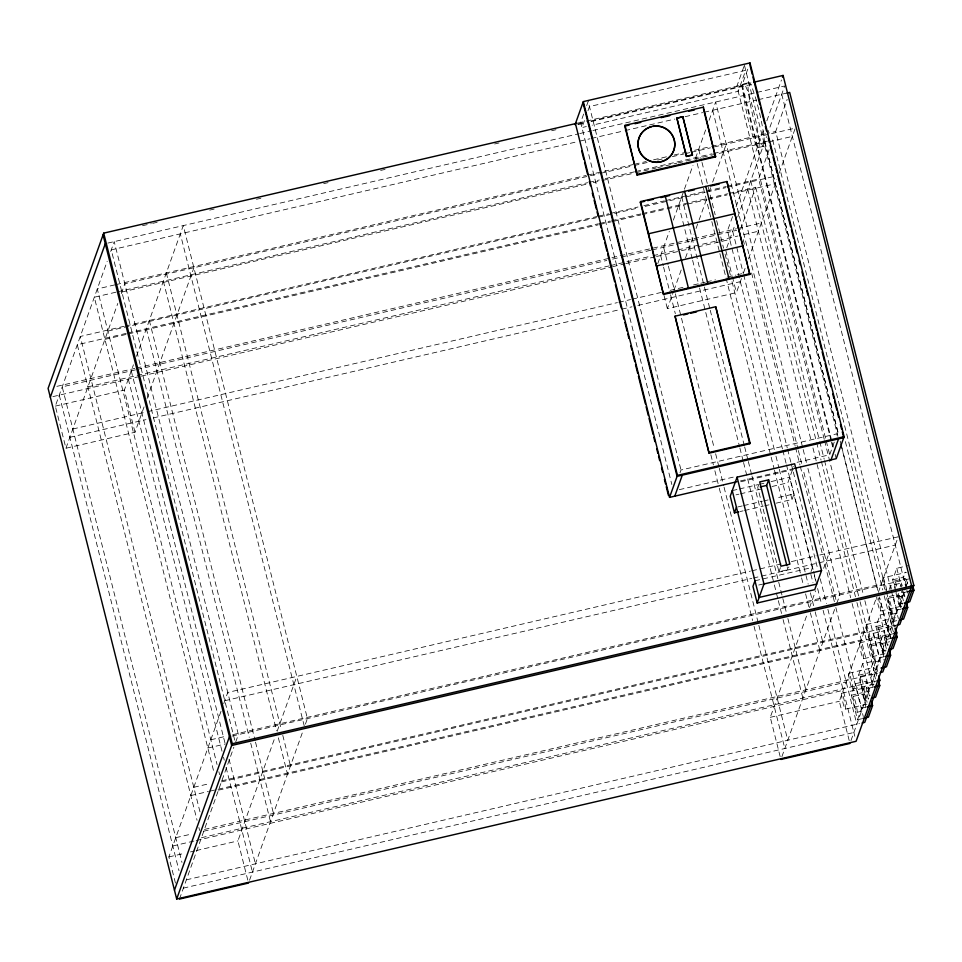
<?xml version="1.0" encoding="UTF-8"?>
<svg xmlns="http://www.w3.org/2000/svg" width="962" height="962" viewBox="0 0 962 962"><rect width="100%" height="100%" fill="white"/><g stroke="black" fill="none" stroke-linecap="round" stroke-linejoin="round"><path stroke-width="0.72" stroke-dasharray="4.81 3.61" d="M144.047 406.914L134.993 432.227L65.945 448.256L55.327 406.108L107.179 261.303M110.69 251.479L114.225 241.618L238.372 734.583L235.413 742.856L111.267 249.892L578.246 141.486M65.945 448.256L117.785 303.451M121.308 293.602L124.832 283.766L599.146 173.665M134.993 432.227L124.375 390.079L133.441 364.778M136.46 356.337L183.273 225.589L307.419 718.554L304.461 726.827L180.315 233.862M147.066 398.484L193.891 267.737M175.445 883.092L168.867 856.938L221.212 710.726M223.737 703.691L227.754 692.448L750.372 571.127M179.473 899.085L233.838 747.246M247.787 880.146L237.915 840.908L275.156 736.868M277.176 731.252L296.813 676.418M249.531 880.242L302.886 731.216M583.657 114.021L580.651 122.427L671.837 484.535M586.664 105.616L588.167 101.407L681.649 472.582M584.451 120.575L581.95 127.573L586.327 126.551M587.962 110.762L589.465 106.566L745.706 70.298L738.191 91.306L592.171 125.204M657.755 263.684L669.324 231.349M673.352 220.106L683.922 190.584M684.427 189.177L692.989 165.272M695.502 158.249L706.072 128.716M709.102 120.286L715.644 102.008L802.801 448.1M743.915 66.546L736.892 86.147L825.889 439.538M831.108 440.788L741.75 85.955L748.628 66.739M741.437 278.559L736.411 292.616L667.351 308.646L673.4 291.775M673.905 290.368L681.95 267.869M685.473 258.032L694.035 234.127M696.055 228.511L698.568 221.476M699.073 220.07L707.13 197.571M709.643 190.548L710.653 187.734M712.662 182.107L726.25 144.156M732.539 216.606L727.5 230.688L782.455 448.905M736.074 206.746L763.804 129.269M766.834 120.827L781.457 79.978M726.803 247.655L735.196 224.206M737.794 216.967L766.57 136.592M740.62 229.389L755.711 187.253L728.739 193.518M824.218 439.285L758.669 178.98L769.155 149.699M891.04 589.538L775.685 131.469L787.169 99.387M743.458 272.931L745.466 267.304M748.484 258.874L776.875 179.581M779.196 173.112L795.297 128.126L711.856 147.487M679.99 472.811L681 470.009L837.241 433.742L836.231 436.544M758.717 484.716L757.719 487.506L778.955 571.789L787.878 569.708L788.876 566.931M776.178 503.162L792.015 499.494L787.818 482.828L793.674 466.474M792.015 499.494L794.011 493.915L775.3 498.256M778.955 571.789L780.447 567.604M834.234 442.135L829.713 454.749L796.127 462.542M811.026 571.596L812.517 567.412L762.157 579.112M780.158 756.565L770.273 717.327L807.527 613.287M809.547 607.659L815.584 590.788M823.64 568.302L829.172 552.837M781.902 756.661L835.256 607.635M849.206 740.536L839.333 701.298L876.574 597.258M878.318 592.4L898.219 536.808L817.712 555.495M861.615 718.782L857.515 719.732L851.346 695.237L855.483 683.693L866.401 681.156L870.033 695.562M858.513 675.228L862.649 663.684L873.568 661.147L869.432 672.691L858.513 675.228L864.682 699.723L868.782 698.773M876.827 674.121L869.395 644.829L873.532 633.285L884.451 630.747L888.07 645.165M886.206 650.096L882.106 651.046L875.937 626.551L880.074 615.007L890.992 612.469L894.624 626.887M889.237 589.417L890.608 585.569L901.526 583.032L902.26 585.918M895.586 591.329L892.676 579.797L896.812 568.253L907.731 565.716M865.896 707.106L862.265 692.7L866.401 681.156M883.946 656.709L880.314 642.291L884.451 630.747M890.487 638.431L886.856 624.013L890.992 612.469M900.155 586.88L901.526 583.032M906.505 588.792L903.595 577.26L905.434 572.137M857.515 719.732L861.651 708.188L855.483 683.693M864.682 699.723L868.818 688.179L862.649 663.684M873.532 633.285L879.701 657.78L875.564 669.324L879.665 668.374M882.106 651.046L886.242 639.514L880.074 615.007M896.74 620.67L892.652 621.62L896.788 610.076L892.796 594.215M902.945 603.354L898.845 604.304L902.981 592.76L901.899 588.431M850.949 740.632L905.374 588.612M905.879 587.217L908.344 580.327M743.927 83.814L749.145 82.6M578.042 123.028L750.949 82.888M577.994 123.966L585.305 122.27M591.149 120.911L741.75 85.955M142.52 225.721L151.287 223.677M152.742 223.34L157.131 222.318M209.728 210.113L214.117 209.091M256.481 199.266L260.87 198.244M323.689 183.658L328.078 182.636M380.675 170.43L385.053 169.408M494.636 143.975L499.025 142.953M551.623 130.748L556 129.726M577.921 124.639L585.221 122.944M591.065 121.597L753.246 83.947M107.84 243.097L578.679 133.802M579.749 133.562L591.45 130.832M592.917 130.495L784.691 85.979L767.748 133.309L775.685 131.469M579.713 141.149L589.959 138.768M591.426 138.432L623.629 130.952M625.096 130.616L674.867 119.06M685.112 116.679L702.681 112.602M704.136 112.265L756.841 100.036M758.309 99.687L787.024 93.025M114.839 284.872L97.282 288.949L217.039 764.477M115.981 284.608L586.219 175.445M587.686 175.108L633.068 164.574M634.535 164.237L646.236 161.508M653.559 159.812L666.738 156.758M674.049 155.062L688.696 151.659M694.552 150.3L710.653 146.561M711.639 146.332L766.305 133.646M600.601 173.316L632.816 165.849M634.271 165.5L647.45 162.446M657.695 160.065L662.084 159.043M672.33 156.674L684.042 153.944M685.509 153.607L689.898 152.585M691.365 152.249L710.401 147.835M115.897 292.207L94.312 297.222L214.069 772.751M117.328 291.883L587.65 182.696M589.117 182.359L599.362 179.978M605.218 178.619L634.499 171.825M635.954 171.489L712.084 153.812M713.551 153.475L770.009 140.548M121.873 292.039L587.397 183.97M593.253 182.612L600.565 180.916M602.032 180.567L634.235 173.1M635.702 172.751L656.204 168.001M657.659 167.665L676.695 163.239M678.162 162.903L767.46 142.172M768.915 141.835L792.339 136.4M758.044 147.583A32.804 3.595 76.9 0 0 751.069 101.647A32.804 3.595 76.9 0 0 743.842 97.859A32.804 3.595 76.9 0 0 758.044 147.583L763.251 146.368A32.804 3.595 76.9 0 0 756.288 100.445A32.804 3.595 76.9 0 0 749.049 96.645A32.804 3.595 76.9 0 0 763.251 146.368M124.182 326.274L80.267 336.472L200.024 812M125.649 325.938L597.017 216.51M598.484 216.173L608.73 213.792M610.197 213.456L638.01 206.998M643.867 205.64L664.357 200.878M665.824 200.541L726.274 186.508M727.308 186.267L758.669 178.98M107.888 331.084L596.837 217.592M598.292 217.244L639.285 207.732M645.141 206.373L705.158 192.436M706.625 192.099L725.661 187.686M727.116 187.35L775.432 176.13M126.214 333.381L77.297 344.745L197.054 820.273M127.645 333.056L598.448 223.761M599.915 223.424L610.161 221.044M611.628 220.707L640.908 213.913M642.363 213.564L665.788 208.129M667.255 207.792L727.633 193.771M104.93 339.358L126.888 334.271M128.355 333.922L598.268 224.843M599.723 224.507L611.435 221.789M612.902 221.44L640.716 214.983M642.183 214.646L665.608 209.211M667.063 208.874L686.098 204.449M687.565 204.112L706.589 199.699M708.056 199.35L727.092 194.937M732.948 193.578L775.396 183.718M56.866 386.363L134.788 368.41M136.255 368.073L736.459 228.752M737.926 228.403L761.339 222.968M135.414 369.877L62.217 386.868L181.974 862.397M136.869 369.54L606.781 260.461M612.638 259.103L619.961 257.395M621.428 257.058L650.709 250.264M652.164 249.928L675.589 244.492M676.575 244.252L736.651 230.315M87.915 386.88L609.066 265.909M610.521 265.56L651.514 256.048M652.982 255.712L676.406 250.276M677.861 249.928L717.387 240.753M718.854 240.416L737.89 236.003M743.746 234.644L758.381 231.241M52.874 396.633L139.767 376.455M141.234 376.118L611.375 266.979M612.614 266.69L624.518 263.925M625.781 263.636L655.206 256.806M656.529 256.493L680.038 251.034M681.409 250.721L729.725 239.502M55.327 406.108L124.375 390.079M72.823 429.016L146.02 412.025M147.487 411.688L617.4 302.597M618.867 302.26L630.579 299.543M632.034 299.206L661.315 292.412M670.105 290.368L684.74 286.965M693.518 284.932L699.374 283.574M700.841 283.237L705.23 282.215M706.697 281.866L715.475 279.834M727.188 277.116L735.978 275.072M737.445 274.735L741.834 273.713M69.865 437.289L145.983 419.612M153.307 417.917L620.298 309.511M621.753 309.175L632.01 306.794M637.854 305.435L740.331 281.65M679.316 489.658L734.8 476.779M740.475 480.916L793.83 468.53M740.836 481.758L793.47 469.54M732.25 490.62L738.01 489.273M739.453 488.949L758.152 484.607M759.595 484.271L763.912 483.261M771.103 481.601L789.814 477.248L813.227 570.189M736.014 494.853L738.888 494.191M740.331 493.855L764.79 488.179M771.993 486.507L787.818 482.828M737.89 506.938L742.207 505.94M743.65 505.603L762.349 501.262M763.792 500.925L768.109 499.927M740.211 511.519L743.085 510.846M744.528 510.521L763.227 506.168M764.67 505.844L768.987 504.834M751.839 570.791L784.042 563.311M791.365 561.616L816.245 555.832M224.795 700.721L751.803 578.378M753.27 578.042L895.261 545.081M754.966 580.783L760.714 579.449M758.717 585.028L763.034 584.018M884.824 589.297A8.201 0.902 76.9 0 1 883.08 577.813L906.432 572.39M892.676 579.797L903.595 577.26M210.81 739.778L226.912 736.038M232.768 734.679L881.276 584.138M894.696 580.928L905.615 578.402M231.986 736.074L908.837 578.944M207.852 748.051L225.421 743.963M902.981 592.76L908.441 591.486M888.503 598.244L899.422 595.706M898.231 596.873L906.42 594.973M880.41 611.062L902.296 605.988M896.788 610.076L900.877 609.126M892.027 614.189A8.201 0.902 76.9 0 0 890.283 602.705A8.201 0.902 76.9 0 0 888.479 601.767A8.201 0.902 76.9 0 0 892.027 614.189L898.857 612.602M866.341 624.554L891.149 618.794M875.937 626.551L886.856 624.013M877.957 627.681L888.876 625.144M193.795 787.289L209.896 783.549M221.609 780.831L864.261 631.649M221.428 781.914L897.185 625.047M190.837 795.562L208.405 791.486M209.872 791.149L861.303 639.922M218.458 790.187L888.924 634.547L879.773 598.196M894.155 633.513L888.864 634.74L879.34 596.933M859.8 642.832L891.762 635.425M886.242 639.514L891.702 638.239M869.395 644.829L880.314 642.291M871.416 645.959L889.682 641.726M863.323 658.778A8.201 0.902 76.9 0 0 861.579 647.294A8.201 0.902 76.9 0 0 859.775 646.356A8.201 0.902 76.9 0 0 863.323 658.778L885.22 653.691M879.701 657.78L883.789 656.83M874.951 661.904A8.201 0.902 76.9 0 0 873.207 650.408A8.201 0.902 76.9 0 0 871.392 649.47A8.201 0.902 76.9 0 0 874.951 661.904L884.499 659.679M848.917 673.232L873.724 667.472M860.533 676.358L871.452 673.821M204.413 829.436L877.524 673.184M175.745 837.698L191.859 833.958M203.559 831.24L846.211 682.058M201.455 837.71L877.212 680.843M172.787 845.971L194.745 840.872M196.212 840.535L843.253 690.331M852.44 689.177A8.201 0.902 76.9 0 0 850.697 677.693A8.201 0.902 76.9 0 0 848.893 676.743A8.201 0.902 76.9 0 0 852.44 689.177L874.338 684.09M841.75 693.241L866.558 687.481M868.818 688.179L872.907 687.229M851.346 695.237L862.265 692.7M864.056 692.303A8.201 0.902 76.9 0 0 862.313 680.807A8.201 0.902 76.9 0 0 860.509 679.869A8.201 0.902 76.9 0 0 864.056 692.303L872.245 690.403M853.366 696.368L864.285 693.83M168.867 856.938L184.68 853.27M190.44 851.923L194.757 850.925M196.188 850.588L237.915 840.908M770.273 717.327L839.333 701.298M845.273 709.186A8.201 0.902 76.9 0 0 843.53 697.691A8.201 0.902 76.9 0 0 841.726 696.753A8.201 0.902 76.9 0 0 845.273 709.186L867.171 704.1M861.651 708.188L865.752 707.238M856.901 712.313A8.201 0.902 76.9 0 0 855.158 700.817A8.201 0.902 76.9 0 0 853.342 699.879A8.201 0.902 76.9 0 0 856.901 712.313L865.091 710.401M186.363 879.845L859.475 723.592M183.237 888.154L853.871 732.479M906.865 590.235L907.587 593.121M781.733 94.252L905.507 585.762M903.703 591.69L905.519 598.893M896.812 568.253L901.526 586.988M900.66 607.551L897.402 594.576L886.483 597.113L892.652 621.62M895.947 592.772L898.845 604.304M890.608 585.569L891.341 588.455M891.413 590.981L898.364 618.614M772.654 139.935L886.182 590.728M886.543 592.183L895.333 627.08M845.382 441.594L882.743 589.947M884.198 595.743L891.894 626.274M764.778 141.582L838.756 435.329M840.223 441.137L841.317 445.502M841.69 446.957L877.945 590.921M764.718 141.775L838.684 435.521M840.884 444.24L877.873 591.113M744.408 65.139L837.89 436.315M742.111 84.945L831.829 441.233M832.202 442.688L833.296 447.053M835.136 454.329L836.231 458.682M831.469 442.243L832.936 448.064M826.25 440.993L829.917 455.531M824.59 440.74L863.407 594.877M864.874 600.697L880.988 664.682M755.711 187.253L819.432 440.283M819.792 441.738L824.193 459.187M824.554 460.642L858.609 595.887M860.076 601.695L877.657 671.5M750.733 180.832L816.281 441.125M816.654 442.58L821.043 460.028M821.416 461.483L855.471 596.729M856.938 602.537L874.879 673.797M747.763 189.105L811.495 442.123M812.95 447.943L850.673 597.727M852.14 603.547L873.063 687.108M803.162 449.555L806.469 462.65M807.924 468.458L839.79 594.973L836.832 603.246L803.138 469.468M712.674 110.281L798.003 449.11M798.376 450.565L801.671 463.648M743.181 239.574L744.648 245.382M751.611 273.016L795.189 446.067M795.55 447.522L799.951 464.971M800.312 466.426L834.379 601.659M835.834 607.479L863.299 716.546M732.683 231.229L743.301 273.4M743.674 274.855L787.253 447.907M787.613 449.362L790.908 462.445M791.281 463.9L817.64 568.602M820.213 578.787L826.43 603.499M827.897 609.319L856.829 724.206M813.575 571.584L816.714 584.078M782.815 450.36L786.122 463.456M786.483 464.899L812.854 569.6M814.321 575.42L815.776 581.24M817.616 588.516L821.644 604.509M823.111 610.317L854.821 736.255M810.87 574.386L812.974 582.719M725.793 250.469L732.01 275.18M732.383 276.635L736.411 292.616M698.701 149.338L701.623 160.967M701.995 162.422L715.175 214.779M716.642 220.587L723.592 248.22M725.059 254.04L730.555 275.853M732.022 281.662L774.506 450.348M775.961 456.168L778.895 467.797M779.268 469.252L808.188 584.138M810.389 592.857L814.79 610.317M815.151 611.772L822.847 642.303M695.73 157.612L696.837 161.977M697.197 163.432L711.483 220.142M711.844 221.597L719.54 252.128M719.901 253.583L770.802 455.711M771.175 457.166L774.109 468.807M774.47 470.262L801.202 576.418M801.574 577.873L803.402 585.136M805.603 593.867L808.898 606.95M810.365 612.77L819.877 650.577M787.144 566.81L787.878 569.708M681.685 196.861L704.016 285.558M704.388 287.013L709.884 308.826M710.245 310.281L744.299 445.526M744.672 446.981L747.967 460.064M748.328 461.519L751.623 474.603M751.995 476.058L778.366 580.759M778.727 582.214L786.423 612.758M787.878 618.566L805.831 689.826M678.715 205.134L692.267 258.934M692.64 260.389L699.23 286.568M699.59 288.023L739.513 446.524M739.874 447.979L743.169 461.063M743.542 462.518L777.957 599.218M778.33 600.661L781.625 613.756M783.092 619.576L802.861 698.099M663.636 247.258L668.025 264.718M668.398 266.161L674.987 292.34M675.348 293.795L714.165 447.943M715.632 453.751L718.927 466.847M719.299 468.302L723.689 485.75M724.061 487.205L758.477 623.893M758.85 625.348L787.782 740.235M660.666 255.531L663.239 265.716M663.6 267.171L670.189 293.35M670.562 294.793L675.324 313.708M710.846 454.761L713.407 464.935M714.874 470.755L718.903 486.748M719.263 488.203L752.597 620.538M754.052 626.346L784.824 748.508M664.069 295.562L667.351 308.646M166.33 272.919L281.325 729.533M282.78 735.353L290.476 765.884M163.36 281.193L276.527 730.531M278.355 737.806L287.518 774.157M149.314 320.442L255.146 740.692M255.519 742.147L273.461 813.407M146.356 328.715L249.254 737.337M250.721 743.157L270.502 821.68M131.265 370.839L225.012 743.121M229.04 759.114L255.411 863.816M128.307 379.112L222.054 751.382M223.521 757.202L224.254 760.112M226.082 767.387L252.453 872.089M218.867 771.74L219.601 774.65M198.881 827.524L199.615 830.447M59.259 395.142L179.004 870.67M868.301 698.965A8.201 0.902 76.9 0 1 866.353 687.614A8.201 0.902 76.9 0 1 869.371 695.995M865.499 703.342A8.201 0.902 76.9 0 1 864.165 693.83A8.201 0.902 76.9 0 1 867.099 702.344M875.468 678.956A8.201 0.902 76.9 0 1 873.508 667.604A8.201 0.902 76.9 0 1 876.526 675.985M873.195 685.305A8.201 0.902 76.9 0 1 871.235 673.953A8.201 0.902 76.9 0 1 874.254 682.335M886.351 648.568A8.201 0.902 76.9 0 1 884.391 637.205A8.201 0.902 76.9 0 1 887.409 645.586M883.549 652.933A8.201 0.902 76.9 0 1 882.214 643.422A8.201 0.902 76.9 0 1 885.136 651.935M893.421 632.022A8.201 0.902 76.9 0 1 890.884 619.203A8.201 0.902 76.9 0 1 893.963 627.308M891.149 638.371A8.201 0.902 76.9 0 1 888.672 625.276A8.201 0.902 76.9 0 1 892.111 635.702M903.438 600.853A8.201 0.902 76.9 0 1 901.466 591.317M902.945 592.087A8.201 0.902 76.9 0 1 904.496 597.883M901.166 607.202A8.201 0.902 76.9 0 1 899.205 595.839A8.201 0.902 76.9 0 1 902.224 604.22M878.138 597.835A8.201 0.902 76.9 0 1 880.627 609.114A8.201 0.902 76.9 0 1 879.148 608.345A8.201 0.902 76.9 0 1 876.659 597.077M898.255 593.362A8.201 0.902 76.9 0 1 896.44 592.424M895.418 588.359A8.201 0.902 76.9 0 1 894.576 580.928A8.201 0.902 76.9 0 1 897.017 587.361M906.336 585.822A8.201 0.902 76.9 0 1 905.495 578.39A8.201 0.902 76.9 0 1 907.936 584.824M883.08 577.813A8.201 0.902 76.9 0 1 886.627 590.235M877.945 631.192A8.201 0.902 76.9 0 0 881.493 643.626A8.201 0.902 76.9 0 0 879.749 632.142A8.201 0.902 76.9 0 0 877.945 631.192M866.317 628.078A8.201 0.902 76.9 0 0 869.864 640.5A8.201 0.902 76.9 0 0 868.121 629.016A8.201 0.902 76.9 0 0 866.317 628.078"/><path stroke-width="1.44" d="M577.08 123.256L103.692 233.141L48.1 388.395L176.695 899.013L856.084 741.293L911.675 586.038L783.092 75.433L753.871 82.215M50.325 397.222L105.291 243.699M174.471 890.187L229.437 736.664M176.695 899.013L232.275 743.746L103.692 233.141M575.072 124.639L583.321 101.611L749.987 62.915L844.119 436.664L836.231 458.682L794.504 468.374M624.759 126.106L625.035 125.337L703.438 107.143L715.512 156.914L637.109 175.108L624.759 126.106L629.124 125.096M637.109 175.108L625.035 125.337M640.307 202.333L640.584 201.563L726.923 181.517L749.855 274.41L663.515 294.456L640.307 202.333L644.696 201.311M676.839 118.242L682.864 116.667L692.424 155.086L686.459 156.469L676.839 118.242L682.864 116.667M703.162 107.912L703.438 107.143M686.459 156.469L676.911 118.049M663.515 294.456L640.584 201.563M749.626 63.937L749.987 62.915M675.035 316.185L709.066 453.186L749.759 443.735L750.035 442.965L715.728 306.746L675.035 316.185L709.066 453.186M726.923 181.517L747.318 264.334M782.467 77.164L783.092 75.433M715.728 306.746L730.05 365.476M736.808 481.77L669.552 497.378L677.44 475.36L583.321 101.611M674.771 496.164L682.298 475.156M754.966 580.783L752.957 586.363L757.154 603.018L814.718 589.658L821.536 570.61L794.636 463.78L737.072 477.152L730.254 496.2L734.451 512.854L738.768 511.856M734.451 512.854L736.447 507.275M786.784 565.355L766.654 485.425L768.65 479.846L759.715 481.926L780.952 566.209L789.874 564.141L768.65 479.846M757.154 603.018L763.972 583.97L737.072 477.152M831.012 459.896L838.539 438.888M878.751 675.865L879.857 680.23L864.766 722.354L862.12 722.967M895.706 628.535L896.8 632.9L882.815 671.957L880.17 672.57M787.024 93.025L789.67 92.412L913.816 585.377L899.831 624.434L897.185 625.047M871.476 701.334L872.57 705.651L868.433 717.195L862.974 718.47M878.643 681.324L879.737 685.653L875.6 697.197L871.512 698.147M889.525 650.925L890.62 655.254L886.483 666.798L881.024 668.061M894.985 628.33L897.161 636.976L893.025 648.52L888.936 649.47M906.613 603.21L907.695 607.539L903.571 619.083L899.47 620.033M912.806 585.894L913.9 590.223L909.763 601.767L904.304 603.03M634.932 123.749L640.74 122.402M661.062 117.677L669.768 115.656M688.648 111.279L694.456 109.933M686.531 156.277L692.484 154.894M637.385 174.338L715.788 156.145M647.63 200.637L653.487 199.278M660.798 197.583L669.576 195.539M688.6 191.125L694.456 189.767M710.557 186.027L719.336 183.982M648.689 233.73L735.028 213.684M656.781 265.897L743.133 245.851M663.792 293.687L750.132 273.641M683.477 314.935L687.842 313.925M690.74 313.239L696.56 311.892M709.343 452.417L750.035 442.965M677.44 475.36L844.119 436.664M760.281 486.916L766.654 485.425M763.972 583.97L821.536 570.61M816.714 584.078L759.15 597.438L732.25 490.62M911.17 585.99L913.816 585.377M232.275 743.746L911.675 586.038M911.062 587.77L231.662 745.478L103.066 234.872M908.441 591.486L913.9 590.223M902.248 608.802L907.695 607.539M894.155 633.513L896.8 632.9M891.702 638.239L897.161 636.976M885.16 656.517L890.62 655.254M877.212 680.843L879.857 680.23M874.278 686.916L879.737 685.653M867.111 706.926L872.57 705.651M179.473 899.085L248.521 883.056M780.891 759.463L849.939 743.446M749.999 65.38L752.188 74.11M752.921 77.02L759.884 104.654M760.617 107.564L764.646 123.557M765.379 126.467L766.473 130.832M768.301 138.095L769.408 142.46M770.141 145.37L772.342 154.1M773.063 156.998L775.264 165.729M775.997 168.639L777.092 173.004M777.825 175.914L780.026 184.632M780.759 187.542L782.96 196.272M783.693 199.182L790.644 226.804M791.377 229.714L793.578 238.444M794.311 241.354L797.245 252.982M799.073 260.257L800.168 264.622M801.995 271.885L803.102 276.25M803.835 279.16L806.036 287.891M806.757 290.801L807.864 295.154M809.691 302.429L810.786 306.794M811.519 309.704L813.72 318.422M814.453 321.332L816.654 330.062M817.387 332.972L821.416 348.965M822.149 351.876L824.338 360.606M825.071 363.504L830.94 386.772M832.767 394.047L833.862 398.412M834.595 401.322L836.796 410.04M837.529 412.951L838.623 417.316M840.451 424.591L841.558 428.956M842.291 431.866L843.758 437.674L677.08 476.37L582.96 102.621M748.039 267.22L749.855 274.41M703.535 109.343L715.512 156.914M705.771 186.436L728.968 278.559M682.792 116.859L692.424 155.086M730.771 368.374L732.972 377.068M733.693 379.966L749.759 443.735M684.619 191.342L707.816 283.465M665.199 195.851L688.407 287.975M575.432 123.629L669.552 497.378M581.661 150.818L583.862 159.548M584.595 162.458L587.517 174.086M589.357 181.361L590.452 185.726M592.279 192.989L593.386 197.354M594.119 200.264L596.308 208.994M597.041 211.905L598.148 216.258M599.975 223.533L601.07 227.898M601.803 230.808L604.004 239.526M604.737 242.436L606.938 251.166M607.671 254.076L614.622 281.71M615.355 284.608L621.212 307.876M623.051 315.151L624.146 319.516M624.879 322.426L627.08 331.144M627.813 334.054L628.907 338.42M630.735 345.695L631.842 350.06M632.575 352.958L634.764 361.688M635.497 364.598L637.698 373.328M638.431 376.226L645.394 403.86M646.115 406.77L648.316 415.5M649.049 418.41L653.078 434.403M653.811 437.313L654.906 441.678M656.745 448.941L657.84 453.306M658.573 456.216L659.667 460.582M661.507 467.845L662.602 472.21M664.429 479.485L665.536 483.85M666.269 486.76L668.458 495.478M652.705 126.443A18.446 18.074 19.7 0 1 673.941 149.856A18.446 18.074 19.7 0 1 643.109 156.662A18.446 18.074 19.7 0 1 651.539 126.707M640.524 152.97A18.446 18.074 19.7 0 0 672.402 153.271A18.446 18.074 19.7 0 0 656.373 125.938A18.446 18.074 19.7 0 0 640.524 152.97"/></g></svg>
